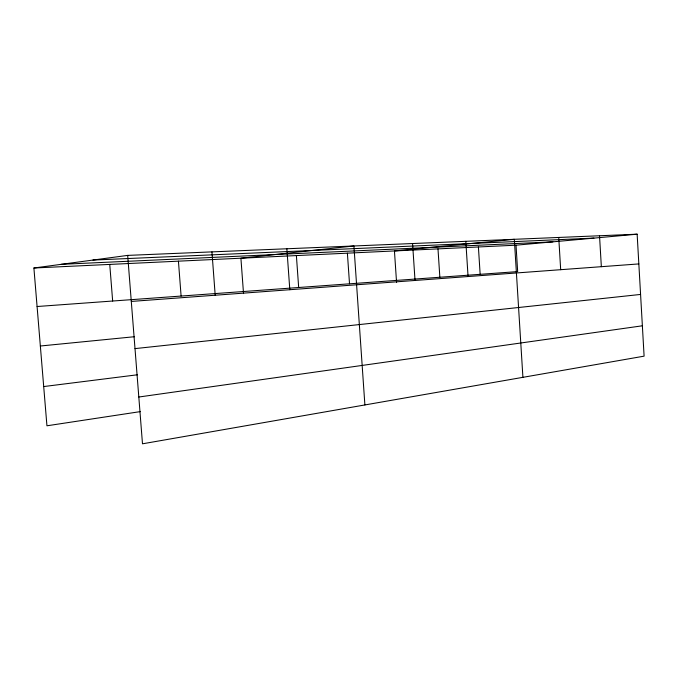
<?xml version="1.0" encoding="UTF-8"?>
<svg xmlns="http://www.w3.org/2000/svg" width="678" height="678" viewBox="0 0 678 678"><rect width="100%" height="100%" fill="white"/><g stroke="black" fill="none" stroke-linecap="round" stroke-linejoin="round"><path stroke-width="1.02" d="M140.422 411.597L46.943 425.792L33.9 268.005L127.676 255.394L637.142 234.19L644.1 356.153L142.49 443.81L127.676 255.394M138.812 397.02L642.371 325.796M43.697 386.562L137.524 374.773M135.007 348.611L640.583 294.438M40.349 346.009L134.532 336.712M33.9 268.005L516.017 245.19L637.142 234.19M131.295 301.43L638.837 263.92M37.087 306.515L517.661 271.598L516.017 245.19M61.266 264.327L552.884 241.843M92.928 260.072L593.936 238.114M109.751 264.42L112.658 301.024M178.433 261.166L181.102 296.057M243.529 293.599L240.91 258.208L353.916 245.978L364.891 404.952M211.943 251.885L215.197 295.235M296.388 255.581L298.667 287.506M286.87 248.767L289.811 289.718M347.39 253.174L349.517 283.811M396.571 282.489L394.443 250.945L514.322 239.3L522.916 377.332M437.988 248.885L439.853 277.251M412.571 243.538L415.029 280.463M478.405 246.97L480.151 274.319M465.803 241.317L468.066 276.548M558.731 237.453L560.681 269.7M599.53 235.749L601.344 266.691"/></g></svg>
